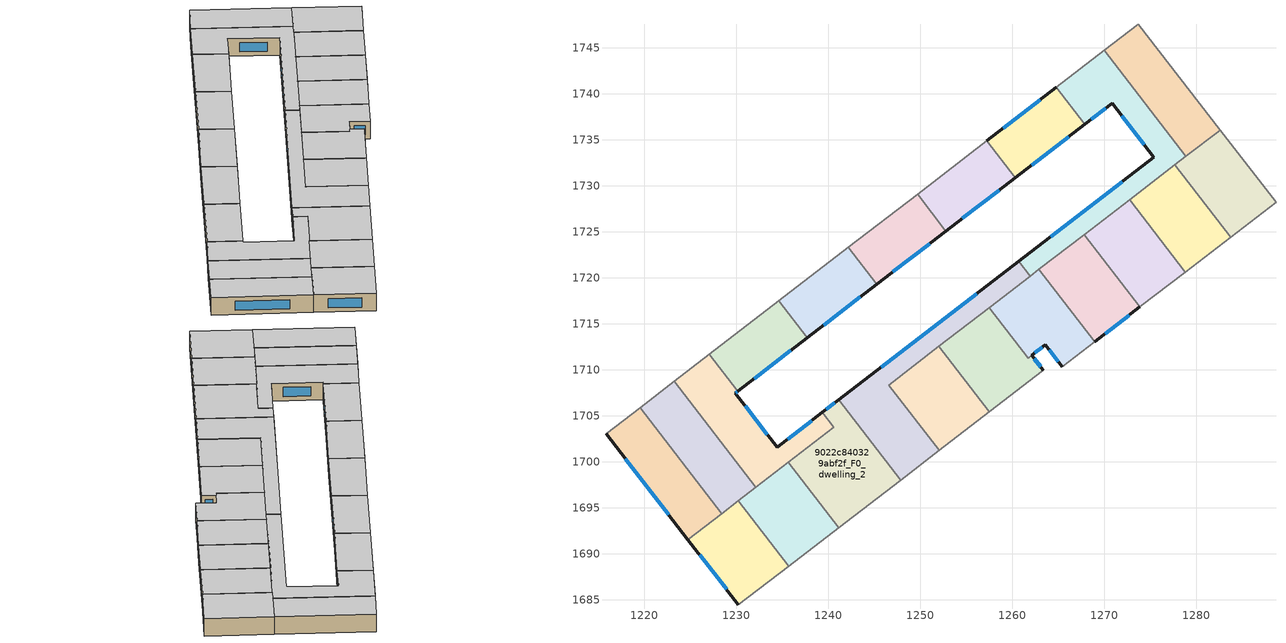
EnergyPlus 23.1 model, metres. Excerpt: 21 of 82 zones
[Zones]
9022c840329abf2f_F0_dwelling_0
 floor ground (EU_floor_Construction): 1230.2,1695.73 1235.66,1688.63 1230.22,1684.44 1224.73,1691.52 z0
 wall outside (EU_wall_Construction): 1224.73,1691.52 1230.22,1684.44 z0:3
 wall to 9022c840329abf2f_F0_dwelling_1 (EU_wall_Construction): 1235.66,1688.63 1230.2,1695.73 z0:3
 wall adiabatic (EU_wall_Construction): 1230.22,1684.44 1235.66,1688.63 z0:3
 wall to 9022c840329abf2f_F0_dwelling_11 (EU_wall_Construction): 1228.41,1694.35 1224.73,1691.52 z0:3
 wall to 9022c840329abf2f_F0_dwelling_12 (EU_wall_Construction): 1230.2,1695.73 1228.41,1694.35 z0:3
 window (EU_Window_Construction): 1226.02,1689.86 1228.93,1686.1 z0.7:2.3
 ceiling to 9022c840329abf2f_F1_dwelling_0 (EU_floor_Construction): 1235.66,1688.63 1230.2,1695.73 1224.73,1691.52 1230.22,1684.44 z3
9022c840329abf2f_F0_dwelling_1
 floor ground (EU_floor_Construction): 1235.66,1699.93 1241.12,1692.83 1235.66,1688.63 1230.2,1695.73 z0
 wall to 9022c840329abf2f_F0_dwelling_2 (EU_wall_Construction): 1241.12,1692.83 1235.66,1699.93 z0:3
 wall adiabatic (EU_wall_Construction): 1235.66,1688.63 1241.12,1692.83 z0:3
 wall to 9022c840329abf2f_F0_dwelling_13 (EU_wall_Construction): 1235.66,1699.93 1232.1,1697.19 z0:3
 wall to 9022c840329abf2f_F0_dwelling_12 (EU_wall_Construction): 1232.1,1697.2 1230.2,1695.73 z0:3
 ceiling to 9022c840329abf2f_F1_dwelling_1 (EU_floor_Construction): 1241.12,1692.83 1235.66,1699.93 1230.2,1695.73 1235.66,1688.63 z3
9022c840329abf2f_F0_dwelling_10
 floor ground (EU_floor_Construction): 1282.58,1736.05 1288.66,1728.2 1283.72,1724.4 1277.67,1732.27 z0
 wall adiabatic (EU_wall_Construction): 1283.72,1724.4 1288.66,1728.2 1282.58,1736.05 z0:3
 wall to 9022c840329abf2f_F0_dwelling_9 (EU_wall_Construction): 1277.67,1732.27 1283.72,1724.4 z0:3
 wall to 9022c840329abf2f_F0_dwelling_20 (EU_wall_Construction): 1282.58,1736.05 1278.87,1733.19 z0:3
 wall to 9022c840329abf2f_F0_dwelling_19 (EU_wall_Construction): 1278.87,1733.19 1277.67,1732.27 z0:3
 ceiling to 9022c840329abf2f_F1_dwelling_10 (EU_floor_Construction): 1288.66,1728.2 1282.58,1736.05 1277.67,1732.27 1283.72,1724.4 z3
9022c840329abf2f_F0_dwelling_11
 floor ground (EU_floor_Construction): 1219.53,1705.88 1228.41,1694.35 1224.73,1691.52 1215.82,1703.03 z0
 wall outside (EU_wall_Construction): 1215.82,1703.03 1224.73,1691.52 z0:3
 wall to 9022c840329abf2f_F0_dwelling_12 (EU_wall_Construction): 1228.41,1694.35 1219.53,1705.88 z0:3
 wall adiabatic (EU_wall_Construction): 1219.53,1705.88 1215.82,1703.03 z0:3
 window (EU_Window_Construction): 1217.91,1700.32 1222.64,1694.22 z0.7:2.3
 ceiling to 9022c840329abf2f_F1_dwelling_11 (EU_floor_Construction): 1228.41,1694.35 1219.53,1705.88 1215.82,1703.03 1224.73,1691.52 z3
9022c840329abf2f_F0_dwelling_12
 floor ground (EU_floor_Construction): 1223.23,1708.73 1232.1,1697.2 1228.41,1694.35 1219.53,1705.88 z0
 wall to 9022c840329abf2f_F0_dwelling_13 (EU_wall_Construction): 1232.1,1697.2 1223.23,1708.73 z0:3
 wall adiabatic (EU_wall_Construction): 1223.23,1708.73 1219.53,1705.88 z0:3
 ceiling to 9022c840329abf2f_F1_dwelling_12 (EU_floor_Construction): 1232.1,1697.2 1223.23,1708.73 1219.53,1705.88 1228.41,1694.35 z3
9022c840329abf2f_F0_dwelling_13
 floor ground (EU_floor_Construction): 1239.32,1705.34 1240.58,1703.72 1232.1,1697.2 1223.23,1708.73 1227.07,1711.68 1230.16,1707.66 1229.87,1707.43 1234.42,1701.57 z0
 wall outside (EU_wall_Construction): 1239.32,1705.34 1234.42,1701.57 1229.87,1707.43 1230.16,1707.66 z0:3
 wall to 9022c840329abf2f_F0_dwelling_2 (EU_wall_Construction): 1235.66,1699.93 1240.58,1703.72 1239.32,1705.34 z0:3
 wall adiabatic (EU_wall_Construction): 1227.07,1711.68 1223.23,1708.73 z0:3
 wall to 9022c840329abf2f_F0_dwelling_14 (EU_wall_Construction): 1230.16,1707.66 1227.07,1711.68 z0:3
 window (EU_Window_Construction): 1238.17,1704.46 1235.57,1702.46 / 1229.94,1707.49 1230.09,1707.6 / 1233.35,1702.95 1230.94,1706.06 z0.7:2.3
 ceiling to 9022c840329abf2f_F1_dwelling_13 (EU_floor_Construction): 1240.58,1703.72 1239.32,1705.34 1234.42,1701.57 1229.87,1707.43 1230.16,1707.66 1227.07,1711.68 1223.23,1708.73 1232.1,1697.2 z3
9022c840329abf2f_F0_dwelling_14
 floor ground (EU_floor_Construction): 1234.6,1717.48 1237.7,1713.46 1230.16,1707.66 1227.07,1711.68 z0
 wall outside (EU_wall_Construction): 1230.16,1707.66 1237.7,1713.46 z0:3
 wall adiabatic (EU_wall_Construction): 1234.6,1717.48 1227.07,1711.68 z0:3
 wall to 9022c840329abf2f_F0_dwelling_15 (EU_wall_Construction): 1237.7,1713.46 1234.6,1717.48 z0:3
 window (EU_Window_Construction): 1231.93,1709.02 1235.93,1712.1 z0.7:2.3
 ceiling to 9022c840329abf2f_F1_dwelling_14 (EU_floor_Construction): 1237.7,1713.46 1234.6,1717.48 1227.07,1711.68 1230.16,1707.66 z3
9022c840329abf2f_F0_dwelling_15
 floor ground (EU_floor_Construction): 1242.15,1723.29 1245.24,1719.26 1237.7,1713.46 1234.6,1717.48 z0
 wall outside (EU_wall_Construction): 1237.7,1713.46 1245.24,1719.26 z0:3
 wall adiabatic (EU_wall_Construction): 1242.15,1723.29 1234.6,1717.48 z0:3
 wall to 9022c840329abf2f_F0_dwelling_16 (EU_wall_Construction): 1245.24,1719.26 1242.15,1723.29 z0:3
 window (EU_Window_Construction): 1239.47,1714.82 1243.47,1717.9 z0.7:2.3
 ceiling to 9022c840329abf2f_F1_dwelling_15 (EU_floor_Construction): 1245.24,1719.26 1242.15,1723.29 1234.6,1717.48 1237.7,1713.46 z3
9022c840329abf2f_F0_dwelling_16
 floor ground (EU_floor_Construction): 1249.69,1729.09 1252.78,1725.07 1245.24,1719.26 1242.15,1723.29 z0
 wall outside (EU_wall_Construction): 1245.24,1719.26 1252.78,1725.07 z0:3
 wall adiabatic (EU_wall_Construction): 1249.69,1729.09 1242.15,1723.29 z0:3
 wall to 9022c840329abf2f_F0_dwelling_17 (EU_wall_Construction): 1252.78,1725.07 1249.69,1729.09 z0:3
 window (EU_Window_Construction): 1247.01,1720.63 1251.01,1723.71 z0.7:2.3
 ceiling to 9022c840329abf2f_F1_dwelling_16 (EU_floor_Construction): 1252.78,1725.07 1249.69,1729.09 1242.15,1723.29 1245.24,1719.26 z3
9022c840329abf2f_F0_dwelling_17
 floor ground (EU_floor_Construction): 1257.23,1734.9 1260.33,1730.88 1252.78,1725.07 1249.69,1729.09 z0
 wall outside (EU_wall_Construction): 1252.78,1725.07 1260.33,1730.88 z0:3
 wall adiabatic (EU_wall_Construction): 1257.23,1734.9 1249.69,1729.09 z0:3
 wall to 9022c840329abf2f_F0_dwelling_18 (EU_wall_Construction): 1260.33,1730.88 1257.23,1734.9 z0:3
 window (EU_Window_Construction): 1254.56,1726.44 1258.56,1729.52 z0.7:2.3
 ceiling to 9022c840329abf2f_F1_dwelling_17 (EU_floor_Construction): 1260.33,1730.88 1257.23,1734.9 1249.69,1729.09 1252.78,1725.07 z3
9022c840329abf2f_F0_dwelling_18
 floor ground (EU_floor_Construction): 1264.78,1740.71 1267.88,1736.69 1260.33,1730.88 1257.23,1734.9 z0
 wall outside (EU_wall_Construction): 1264.78,1740.71 1257.23,1734.9 / 1260.33,1730.88 1267.88,1736.69 z0:3
 wall to 9022c840329abf2f_F0_dwelling_19 (EU_wall_Construction): 1267.88,1736.69 1264.78,1740.71 z0:3
 window (EU_Window_Construction): 1263.01,1739.35 1259.01,1736.26 / 1262.1,1732.24 1266.1,1735.32 z0.7:2.3
 ceiling to 9022c840329abf2f_F1_dwelling_18 (EU_floor_Construction): 1267.88,1736.69 1264.78,1740.71 1257.23,1734.9 1260.33,1730.88 z3
9022c840329abf2f_F0_dwelling_19
 floor ground (EU_floor_Construction): 1269.99,1744.72 1278.87,1733.19 1261.97,1720.18 1260.72,1721.81 1275.39,1733.1 1270.84,1738.97 1267.88,1736.69 1264.78,1740.71 z0
 wall outside (EU_wall_Construction): 1267.88,1736.69 1270.84,1738.97 1275.39,1733.1 1260.72,1721.81 z0:3
 wall adiabatic (EU_wall_Construction): 1269.99,1744.72 1264.78,1740.71 z0:3
 wall to 9022c840329abf2f_F0_dwelling_20 (EU_wall_Construction): 1278.87,1733.19 1269.99,1744.72 z0:3
 wall to 9022c840329abf2f_F0_dwelling_3 (EU_wall_Construction): 1260.72,1721.81 1261.97,1720.18 z0:3
 wall to 9022c840329abf2f_F0_dwelling_8 (EU_wall_Construction): 1267.82,1724.68 1272.74,1728.48 z0:3
 wall to 9022c840329abf2f_F0_dwelling_6 (EU_wall_Construction): 1261.97,1720.18 1262.89,1720.89 z0:3
 wall to 9022c840329abf2f_F0_dwelling_9 (EU_wall_Construction): 1272.74,1728.48 1277.67,1732.27 z0:3
 wall to 9022c840329abf2f_F0_dwelling_7 (EU_wall_Construction): 1262.89,1720.89 1267.82,1724.68 z0:3
 window (EU_Window_Construction): 1271.91,1737.59 1274.32,1734.48 / 1268.57,1737.22 1270.15,1738.44 / 1271.95,1730.45 1264.16,1724.46 z0.7:2.3
 ceiling to 9022c840329abf2f_F1_dwelling_19 (EU_floor_Construction): 1278.87,1733.19 1269.99,1744.72 1264.78,1740.71 1267.88,1736.69 1270.84,1738.97 1275.39,1733.1 1260.72,1721.81 1261.97,1720.18 z3
9022c840329abf2f_F0_dwelling_2
 floor ground (EU_floor_Construction): 1241.13,1706.73 1247.85,1698 1241.12,1692.83 1235.66,1699.93 1240.58,1703.72 1239.32,1705.34 z0
 wall outside (EU_wall_Construction): 1241.13,1706.73 1239.32,1705.34 z0:3
 wall to 9022c840329abf2f_F0_dwelling_3 (EU_wall_Construction): 1247.85,1698 1241.13,1706.73 z0:3
 wall adiabatic (EU_wall_Construction): 1241.12,1692.83 1247.85,1698 z0:3
 window (EU_Window_Construction): 1240.7,1706.41 1239.75,1705.67 z0.7:2.3
 ceiling to 9022c840329abf2f_F1_dwelling_2 (EU_floor_Construction): 1247.85,1698 1241.13,1706.73 1239.32,1705.34 1240.58,1703.72 1235.66,1699.93 1241.12,1692.83 z3
9022c840329abf2f_F0_dwelling_20
 floor ground (EU_floor_Construction): 1273.67,1747.55 1282.58,1736.05 1278.87,1733.19 1269.99,1744.72 z0
 wall adiabatic (EU_wall_Construction): 1282.58,1736.05 1273.67,1747.55 1269.99,1744.72 z0:3
 ceiling to 9022c840329abf2f_F1_dwelling_20 (EU_floor_Construction): 1282.58,1736.05 1273.67,1747.55 1269.99,1744.72 1278.87,1733.19 z3
9022c840329abf2f_F0_dwelling_3
 floor ground (EU_floor_Construction): 1260.72,1721.81 1261.97,1720.18 1246.57,1708.33 1252.03,1701.23 1247.85,1698 1241.13,1706.73 z0
 wall outside (EU_wall_Construction): 1260.72,1721.81 1241.13,1706.73 z0:3
 wall adiabatic (EU_wall_Construction): 1247.85,1698 1252.03,1701.23 z0:3
 wall to 9022c840329abf2f_F0_dwelling_4 (EU_wall_Construction): 1252.03,1701.23 1246.57,1708.33 1252.02,1712.53 z0:3
 wall to 9022c840329abf2f_F0_dwelling_5 (EU_wall_Construction): 1252.02,1712.53 1257.47,1716.72 z0:3
 wall to 9022c840329abf2f_F0_dwelling_6 (EU_wall_Construction): 1257.47,1716.72 1261.97,1720.18 z0:3
 window (EU_Window_Construction): 1256.12,1718.27 1245.73,1710.27 z0.7:2.3
 ceiling to 9022c840329abf2f_F1_dwelling_3 (EU_floor_Construction): 1252.03,1701.23 1246.57,1708.33 1261.97,1720.18 1260.72,1721.81 1241.13,1706.73 1247.85,1698 z3
9022c840329abf2f_F0_dwelling_4
 floor ground (EU_floor_Construction): 1252.02,1712.53 1257.49,1705.42 1252.03,1701.23 1246.57,1708.33 z0
 wall to 9022c840329abf2f_F0_dwelling_5 (EU_wall_Construction): 1257.49,1705.42 1252.02,1712.53 z0:3
 wall adiabatic (EU_wall_Construction): 1252.03,1701.23 1257.49,1705.42 z0:3
 ceiling to 9022c840329abf2f_F1_dwelling_4 (EU_floor_Construction): 1257.49,1705.42 1252.02,1712.53 1246.57,1708.33 1252.03,1701.23 z3
9022c840329abf2f_F0_dwelling_5
 floor ground (EU_floor_Construction): 1262.1,1711.55 1263.35,1709.94 1257.49,1705.42 1252.02,1712.53 1257.47,1716.72 1261.7,1711.23 z0
 wall outside (EU_wall_Construction): 1263.35,1709.94 1262.1,1711.55 z0:3
 wall to 9022c840329abf2f_F0_dwelling_6 (EU_wall_Construction): 1262.1,1711.55 1261.7,1711.23 1257.47,1716.72 z0:3
 wall adiabatic (EU_wall_Construction): 1257.49,1705.42 1263.35,1709.94 z0:3
 window (EU_Window_Construction): 1263.06,1710.31 1262.4,1711.17 z0.7:2.3
 ceiling to 9022c840329abf2f_F1_dwelling_5 (EU_floor_Construction): 1263.35,1709.94 1262.1,1711.55 1261.7,1711.23 1257.47,1716.72 1252.02,1712.53 1257.49,1705.42 z3
9022c840329abf2f_F0_dwelling_6
 floor ground (EU_floor_Construction): 1262.89,1720.89 1268.94,1713.03 1265.43,1710.33 1263.6,1712.7 1261.7,1711.23 1257.47,1716.72 z0
 wall outside (EU_wall_Construction): 1262.1,1711.55 1263.6,1712.7 1265.43,1710.33 z0:3
 wall to 9022c840329abf2f_F0_dwelling_7 (EU_wall_Construction): 1268.94,1713.03 1262.89,1720.89 z0:3
 wall adiabatic (EU_wall_Construction): 1265.43,1710.33 1268.94,1713.03 z0:3
 window (EU_Window_Construction): 1264.03,1712.14 1265,1710.89 / 1262.45,1711.82 1263.25,1712.43 z0.7:2.3
 ceiling to 9022c840329abf2f_F1_dwelling_6 (EU_floor_Construction): 1268.94,1713.03 1262.89,1720.89 1257.47,1716.72 1261.7,1711.23 1263.6,1712.7 1265.43,1710.33 z3
9022c840329abf2f_F0_dwelling_7
 floor ground (EU_floor_Construction): 1267.82,1724.68 1273.87,1716.82 1268.94,1713.03 1262.89,1720.89 z0
 wall outside (EU_wall_Construction): 1268.94,1713.03 1273.87,1716.82 z0:3
 wall to 9022c840329abf2f_F0_dwelling_8 (EU_wall_Construction): 1273.87,1716.82 1267.82,1724.68 z0:3
 window (EU_Window_Construction): 1270.1,1713.92 1272.71,1715.93 z0.7:2.3
 ceiling to 9022c840329abf2f_F1_dwelling_7 (EU_floor_Construction): 1273.87,1716.82 1267.82,1724.68 1262.89,1720.89 1268.94,1713.03 z3
9022c840329abf2f_F0_dwelling_8
 floor ground (EU_floor_Construction): 1272.74,1728.48 1278.8,1720.61 1273.87,1716.82 1267.82,1724.68 z0
 wall to 9022c840329abf2f_F0_dwelling_9 (EU_wall_Construction): 1278.8,1720.61 1272.74,1728.48 z0:3
 wall adiabatic (EU_wall_Construction): 1273.87,1716.82 1278.8,1720.61 z0:3
 ceiling to 9022c840329abf2f_F1_dwelling_8 (EU_floor_Construction): 1278.8,1720.61 1272.74,1728.48 1267.82,1724.68 1273.87,1716.82 z3
9022c840329abf2f_F0_dwelling_9
 floor ground (EU_floor_Construction): 1277.67,1732.27 1283.72,1724.4 1278.8,1720.61 1272.74,1728.48 z0
 wall adiabatic (EU_wall_Construction): 1278.8,1720.61 1283.72,1724.4 z0:3
 ceiling to 9022c840329abf2f_F1_dwelling_9 (EU_floor_Construction): 1283.72,1724.4 1277.67,1732.27 1272.74,1728.48 1278.8,1720.61 z3
[Building]
EU S2 Campaign: North Axis=0; Terrain=City; Solar Distribution=FullExterior
[Site:Location]
Budapest.Ferenc.Liszt.Intl.AP: Latitude=47.437; Longitude=19.256; Time Zone=1; Elevation=185
[SizingPeriod:WeatherFileDays]
AnnualSizingPeriod: Begin Month=1; Begin Day of Month=1; End Month=12; End Day of Month=31; Day of Week for Start Day=Monday; Use Weather File Daylight Saving Period=No; Use Weather File Rain and Snow Indicators=No
[MATERIAL]
EU_InternalMass_Material: Roughness=MediumRough; Thickness=0.1; Conductivity=1; Density=1800; Specific Heat=900; Thermal Absorptance=0.9; Solar Absorptance=0.7; Visible Absorptance=0.7
[MATERIAL:NOMASS] Roughness=MediumRough; Thermal Absorptance=0.9; Solar Absorptance=0.7; Visible Absorptance=0.7
Name | Thermal Resistance
EU_wall_NoMass | 0.832559
EU_floor_NoMass | 0.872794
[WINDOWMATERIAL:SIMPLEGLAZINGSYSTEM]
EU_Window_SimpleGlazing: UFactor=2.79869; Solar Heat Gain Coefficient=0.75; Visible Transmittance=0.75
[CONSTRUCTION]
EU_wall_Construction: EU_wall_NoMass
EU_floor_Construction: EU_floor_NoMass
EU_Window_Construction: EU_Window_SimpleGlazing
EU_InternalMass_Construction: EU_InternalMass_Material
[ZONE] Type=1; Multiplier=1; Ceiling Height=autocalculate; Floor Area=autocalculate; Part of Total Floor Area=Yes
Name | Volume
9022c840329abf2f_F0_dwelling_0 | 185.043
9022c840329abf2f_F0_dwelling_1; 9022c840329abf2f_F0_dwelling_7 | 185.027
9022c840329abf2f_F0_dwelling_10 | 185.041
9022c840329abf2f_F0_dwelling_11 | 203.539
9022c840329abf2f_F0_dwelling_12 | 203.522
9022c840329abf2f_F0_dwelling_13 | 239.607
9022c840329abf2f_F0_dwelling_14 | 144.873
9022c840329abf2f_F0_dwelling_15 | 144.911
9022c840329abf2f_F0_dwelling_16 | 144.922
9022c840329abf2f_F0_dwelling_17 | 144.952
9022c840329abf2f_F0_dwelling_18 | 144.985
9022c840329abf2f_F0_dwelling_19 | 294.221
9022c840329abf2f_F0_dwelling_2 | 242.084
9022c840329abf2f_F0_dwelling_20 | 203.531
9022c840329abf2f_F0_dwelling_3 | 294.215
9022c840329abf2f_F0_dwelling_4 | 185.025
9022c840329abf2f_F0_dwelling_5 | 188.192
9022c840329abf2f_F0_dwelling_6 | 181.888
9022c840329abf2f_F0_dwelling_8 | 185.064
9022c840329abf2f_F0_dwelling_9 | 185.057
[INTERNALMASS] Construction=EU_InternalMass_Construction
Name | Zone or ZoneList | Surface Area
9022c840329abf2f_F0_dwelling_0_EU_InternalMass | 9022c840329abf2f_F0_dwelling_0 | 61.6811
9022c840329abf2f_F0_dwelling_1_EU_InternalMass | 9022c840329abf2f_F0_dwelling_1 | 61.6755
9022c840329abf2f_F0_dwelling_2_EU_InternalMass | 9022c840329abf2f_F0_dwelling_2 | 80.6976
9022c840329abf2f_F0_dwelling_3_EU_InternalMass | 9022c840329abf2f_F0_dwelling_3 | 98.0729
9022c840329abf2f_F0_dwelling_4_EU_InternalMass | 9022c840329abf2f_F0_dwelling_4 | 61.6751
9022c840329abf2f_F0_dwelling_5_EU_InternalMass | 9022c840329abf2f_F0_dwelling_5 | 62.7338
9022c840329abf2f_F0_dwelling_6_EU_InternalMass | 9022c840329abf2f_F0_dwelling_6 | 60.63
9022c840329abf2f_F0_dwelling_7_EU_InternalMass | 9022c840329abf2f_F0_dwelling_7 | 61.676
9022c840329abf2f_F0_dwelling_8_EU_InternalMass | 9022c840329abf2f_F0_dwelling_8 | 61.6879
9022c840329abf2f_F0_dwelling_9_EU_InternalMass | 9022c840329abf2f_F0_dwelling_9 | 61.6856
9022c840329abf2f_F0_dwelling_10_EU_InternalMass | 9022c840329abf2f_F0_dwelling_10 | 61.6807
9022c840329abf2f_F0_dwelling_11_EU_InternalMass | 9022c840329abf2f_F0_dwelling_11 | 67.8464
9022c840329abf2f_F0_dwelling_12_EU_InternalMass | 9022c840329abf2f_F0_dwelling_12 | 67.8406
9022c840329abf2f_F0_dwelling_13_EU_InternalMass | 9022c840329abf2f_F0_dwelling_13 | 79.8669
9022c840329abf2f_F0_dwelling_14_EU_InternalMass | 9022c840329abf2f_F0_dwelling_14 | 48.291
9022c840329abf2f_F0_dwelling_15_EU_InternalMass | 9022c840329abf2f_F0_dwelling_15 | 48.3035
9022c840329abf2f_F0_dwelling_16_EU_InternalMass | 9022c840329abf2f_F0_dwelling_16 | 48.3075
9022c840329abf2f_F0_dwelling_17_EU_InternalMass | 9022c840329abf2f_F0_dwelling_17 | 48.3173
9022c840329abf2f_F0_dwelling_18_EU_InternalMass | 9022c840329abf2f_F0_dwelling_18 | 48.3285
9022c840329abf2f_F0_dwelling_19_EU_InternalMass | 9022c840329abf2f_F0_dwelling_19 | 98.0688
9022c840329abf2f_F0_dwelling_20_EU_InternalMass | 9022c840329abf2f_F0_dwelling_20 | 67.8435
[OTHEREQUIPMENT] Fuel Type=Electricity; Design Level Calculation Method=Watts/Area; Power per Zone Floor Area=1; Fraction Latent=0; Fraction Radiant=0; Fraction Lost=0; Carbon Dioxide Generation Rate=0; EndUse Subcategory=EU_Step8_InternalGains
Name | Zone or ZoneList or Space or SpaceList | Schedule
EU_Step8_InternalGain_9022c840329abf2f_F0_dwelling_0_f000 | 9022c840329abf2f_F0_dwelling_0 | EU_Step8_GainSchedule_9022c840329abf2f_F0_dwelling_0_f000
EU_Step8_InternalGain_9022c840329abf2f_F0_dwelling_1_f000 | 9022c840329abf2f_F0_dwelling_1 | EU_Step8_GainSchedule_9022c840329abf2f_F0_dwelling_1_f000
EU_Step8_InternalGain_9022c840329abf2f_F0_dwelling_2_f000 | 9022c840329abf2f_F0_dwelling_2 | EU_Step8_GainSchedule_9022c840329abf2f_F0_dwelling_2_f000
EU_Step8_InternalGain_9022c840329abf2f_F0_dwelling_3_f000 | 9022c840329abf2f_F0_dwelling_3 | EU_Step8_GainSchedule_9022c840329abf2f_F0_dwelling_3_f000
EU_Step8_InternalGain_9022c840329abf2f_F0_dwelling_4_f000 | 9022c840329abf2f_F0_dwelling_4 | EU_Step8_GainSchedule_9022c840329abf2f_F0_dwelling_4_f000
EU_Step8_InternalGain_9022c840329abf2f_F0_dwelling_5_f000 | 9022c840329abf2f_F0_dwelling_5 | EU_Step8_GainSchedule_9022c840329abf2f_F0_dwelling_5_f000
EU_Step8_InternalGain_9022c840329abf2f_F0_dwelling_6_f000 | 9022c840329abf2f_F0_dwelling_6 | EU_Step8_GainSchedule_9022c840329abf2f_F0_dwelling_6_f000
EU_Step8_InternalGain_9022c840329abf2f_F0_dwelling_7_f000 | 9022c840329abf2f_F0_dwelling_7 | EU_Step8_GainSchedule_9022c840329abf2f_F0_dwelling_7_f000
EU_Step8_InternalGain_9022c840329abf2f_F0_dwelling_8_f000 | 9022c840329abf2f_F0_dwelling_8 | EU_Step8_GainSchedule_9022c840329abf2f_F0_dwelling_8_f000
EU_Step8_InternalGain_9022c840329abf2f_F0_dwelling_9_f000 | 9022c840329abf2f_F0_dwelling_9 | EU_Step8_GainSchedule_9022c840329abf2f_F0_dwelling_9_f000
EU_Step8_InternalGain_9022c840329abf2f_F0_dwelling_10_f000 | 9022c840329abf2f_F0_dwelling_10 | EU_Step8_GainSchedule_9022c840329abf2f_F0_dwelling_10_f000
EU_Step8_InternalGain_9022c840329abf2f_F0_dwelling_11_f000 | 9022c840329abf2f_F0_dwelling_11 | EU_Step8_GainSchedule_9022c840329abf2f_F0_dwelling_11_f000
EU_Step8_InternalGain_9022c840329abf2f_F0_dwelling_12_f000 | 9022c840329abf2f_F0_dwelling_12 | EU_Step8_GainSchedule_9022c840329abf2f_F0_dwelling_12_f000
EU_Step8_InternalGain_9022c840329abf2f_F0_dwelling_13_f000 | 9022c840329abf2f_F0_dwelling_13 | EU_Step8_GainSchedule_9022c840329abf2f_F0_dwelling_13_f000
EU_Step8_InternalGain_9022c840329abf2f_F0_dwelling_14_f000 | 9022c840329abf2f_F0_dwelling_14 | EU_Step8_GainSchedule_9022c840329abf2f_F0_dwelling_14_f000
EU_Step8_InternalGain_9022c840329abf2f_F0_dwelling_15_f000 | 9022c840329abf2f_F0_dwelling_15 | EU_Step8_GainSchedule_9022c840329abf2f_F0_dwelling_15_f000
EU_Step8_InternalGain_9022c840329abf2f_F0_dwelling_16_f000 | 9022c840329abf2f_F0_dwelling_16 | EU_Step8_GainSchedule_9022c840329abf2f_F0_dwelling_16_f000
EU_Step8_InternalGain_9022c840329abf2f_F0_dwelling_17_f000 | 9022c840329abf2f_F0_dwelling_17 | EU_Step8_GainSchedule_9022c840329abf2f_F0_dwelling_17_f000
EU_Step8_InternalGain_9022c840329abf2f_F0_dwelling_18_f000 | 9022c840329abf2f_F0_dwelling_18 | EU_Step8_GainSchedule_9022c840329abf2f_F0_dwelling_18_f000
EU_Step8_InternalGain_9022c840329abf2f_F0_dwelling_19_f000 | 9022c840329abf2f_F0_dwelling_19 | EU_Step8_GainSchedule_9022c840329abf2f_F0_dwelling_19_f000
EU_Step8_InternalGain_9022c840329abf2f_F0_dwelling_20_f000 | 9022c840329abf2f_F0_dwelling_20 | EU_Step8_GainSchedule_9022c840329abf2f_F0_dwelling_20_f000
[ZONEVENTILATION:DESIGNFLOWRATE] Schedule=EU_AlwaysOn; Design Flow Rate Calculation Method=AirChanges/Hour; Air Changes per Hour=0.475469; Ventilation Type=Natural; Fan Pressure Rise=0; Fan Total Efficiency=1; Constant Term Coefficient=1; Temperature Term Coefficient=0; Velocity Term Coefficient=0; Velocity Squared Term Coefficient=0; Minimum Indoor Temperature=-100; Maximum Indoor Temperature=100; Delta Temperature=-100; Minimum Outdoor Temperature=-100; Maximum Outdoor Temperature=100; Maximum Wind Speed=40
Name | Zone or ZoneList or Space or SpaceList
EU_ConstantAir_9022c840329abf2f_F0_dwelling_0 | 9022c840329abf2f_F0_dwelling_0
EU_ConstantAir_9022c840329abf2f_F0_dwelling_1 | 9022c840329abf2f_F0_dwelling_1
EU_ConstantAir_9022c840329abf2f_F0_dwelling_2 | 9022c840329abf2f_F0_dwelling_2
EU_ConstantAir_9022c840329abf2f_F0_dwelling_3 | 9022c840329abf2f_F0_dwelling_3
EU_ConstantAir_9022c840329abf2f_F0_dwelling_4 | 9022c840329abf2f_F0_dwelling_4
EU_ConstantAir_9022c840329abf2f_F0_dwelling_5 | 9022c840329abf2f_F0_dwelling_5
EU_ConstantAir_9022c840329abf2f_F0_dwelling_6 | 9022c840329abf2f_F0_dwelling_6
EU_ConstantAir_9022c840329abf2f_F0_dwelling_7 | 9022c840329abf2f_F0_dwelling_7
EU_ConstantAir_9022c840329abf2f_F0_dwelling_8 | 9022c840329abf2f_F0_dwelling_8
EU_ConstantAir_9022c840329abf2f_F0_dwelling_9 | 9022c840329abf2f_F0_dwelling_9
EU_ConstantAir_9022c840329abf2f_F0_dwelling_10 | 9022c840329abf2f_F0_dwelling_10
EU_ConstantAir_9022c840329abf2f_F0_dwelling_11 | 9022c840329abf2f_F0_dwelling_11
EU_ConstantAir_9022c840329abf2f_F0_dwelling_12 | 9022c840329abf2f_F0_dwelling_12
EU_ConstantAir_9022c840329abf2f_F0_dwelling_13 | 9022c840329abf2f_F0_dwelling_13
EU_ConstantAir_9022c840329abf2f_F0_dwelling_14 | 9022c840329abf2f_F0_dwelling_14
EU_ConstantAir_9022c840329abf2f_F0_dwelling_15 | 9022c840329abf2f_F0_dwelling_15
EU_ConstantAir_9022c840329abf2f_F0_dwelling_16 | 9022c840329abf2f_F0_dwelling_16
EU_ConstantAir_9022c840329abf2f_F0_dwelling_17 | 9022c840329abf2f_F0_dwelling_17
EU_ConstantAir_9022c840329abf2f_F0_dwelling_18 | 9022c840329abf2f_F0_dwelling_18
EU_ConstantAir_9022c840329abf2f_F0_dwelling_19 | 9022c840329abf2f_F0_dwelling_19
EU_ConstantAir_9022c840329abf2f_F0_dwelling_20 | 9022c840329abf2f_F0_dwelling_20
[HVACTEMPLATE:THERMOSTAT] Constant Heating Setpoint=20; Constant Cooling Setpoint=50
EU_HeatOnly_9022c840329abf2f_F0_dwelling_0; EU_HeatOnly_9022c840329abf2f_F0_dwelling_1; EU_HeatOnly_9022c840329abf2f_F0_dwelling_2; EU_HeatOnly_9022c840329abf2f_F0_dwelling_3; EU_HeatOnly_9022c840329abf2f_F0_dwelling_4; EU_HeatOnly_9022c840329abf2f_F0_dwelling_5; EU_HeatOnly_9022c840329abf2f_F0_dwelling_6; EU_HeatOnly_9022c840329abf2f_F0_dwelling_7; EU_HeatOnly_9022c840329abf2f_F0_dwelling_8; EU_HeatOnly_9022c840329abf2f_F0_dwelling_9; EU_HeatOnly_9022c840329abf2f_F0_dwelling_10; EU_HeatOnly_9022c840329abf2f_F0_dwelling_11; EU_HeatOnly_9022c840329abf2f_F0_dwelling_12; EU_HeatOnly_9022c840329abf2f_F0_dwelling_13; EU_HeatOnly_9022c840329abf2f_F0_dwelling_14; EU_HeatOnly_9022c840329abf2f_F0_dwelling_15; EU_HeatOnly_9022c840329abf2f_F0_dwelling_16; EU_HeatOnly_9022c840329abf2f_F0_dwelling_17; EU_HeatOnly_9022c840329abf2f_F0_dwelling_18; EU_HeatOnly_9022c840329abf2f_F0_dwelling_19; EU_HeatOnly_9022c840329abf2f_F0_dwelling_20; EU_HeatOnly_9022c840329abf2f_F1_dwelling_0; EU_HeatOnly_9022c840329abf2f_F1_dwelling_1; EU_HeatOnly_9022c840329abf2f_F1_dwelling_2; EU_HeatOnly_9022c840329abf2f_F1_dwelling_3; EU_HeatOnly_9022c840329abf2f_F1_dwelling_4; EU_HeatOnly_9022c840329abf2f_F1_dwelling_5; EU_HeatOnly_9022c840329abf2f_F1_dwelling_6; EU_HeatOnly_9022c840329abf2f_F1_dwelling_7; EU_HeatOnly_9022c840329abf2f_F1_dwelling_8; EU_HeatOnly_9022c840329abf2f_F1_dwelling_9; EU_HeatOnly_9022c840329abf2f_F1_dwelling_10; EU_HeatOnly_9022c840329abf2f_F1_dwelling_11; EU_HeatOnly_9022c840329abf2f_F1_dwelling_12; EU_HeatOnly_9022c840329abf2f_F1_dwelling_13; EU_HeatOnly_9022c840329abf2f_F1_dwelling_14; EU_HeatOnly_9022c840329abf2f_F1_dwelling_15; EU_HeatOnly_9022c840329abf2f_F1_dwelling_16; EU_HeatOnly_9022c840329abf2f_F1_dwelling_17; EU_HeatOnly_9022c840329abf2f_F1_dwelling_18; EU_HeatOnly_9022c840329abf2f_F1_dwelling_19; EU_HeatOnly_9022c840329abf2f_F1_dwelling_20; EU_HeatOnly_9022c840329abf2f_F2_dwelling_0; EU_HeatOnly_9022c840329abf2f_F2_dwelling_1; EU_HeatOnly_9022c840329abf2f_F2_dwelling_2; EU_HeatOnly_9022c840329abf2f_F2_dwelling_3; EU_HeatOnly_9022c840329abf2f_F2_dwelling_4; EU_HeatOnly_9022c840329abf2f_F2_dwelling_5; EU_HeatOnly_9022c840329abf2f_F2_dwelling_6; EU_HeatOnly_9022c840329abf2f_F2_dwelling_7; EU_HeatOnly_9022c840329abf2f_F2_dwelling_8; EU_HeatOnly_9022c840329abf2f_F2_dwelling_9; EU_HeatOnly_9022c840329abf2f_F2_dwelling_10; EU_HeatOnly_9022c840329abf2f_F2_dwelling_11; EU_HeatOnly_9022c840329abf2f_F2_dwelling_12; EU_HeatOnly_9022c840329abf2f_F2_dwelling_13; EU_HeatOnly_9022c840329abf2f_F2_dwelling_14; EU_HeatOnly_9022c840329abf2f_F2_dwelling_15; EU_HeatOnly_9022c840329abf2f_F2_dwelling_16; EU_HeatOnly_9022c840329abf2f_F2_dwelling_17; EU_HeatOnly_9022c840329abf2f_F2_dwelling_18; EU_HeatOnly_9022c840329abf2f_F2_dwelling_19; EU_HeatOnly_9022c840329abf2f_F3_dwelling_0; EU_HeatOnly_9022c840329abf2f_F3_dwelling_1; EU_HeatOnly_9022c840329abf2f_F3_dwelling_2; EU_HeatOnly_9022c840329abf2f_F3_dwelling_3; EU_HeatOnly_9022c840329abf2f_F3_dwelling_4; EU_HeatOnly_9022c840329abf2f_F3_dwelling_5; EU_HeatOnly_9022c840329abf2f_F3_dwelling_6; EU_HeatOnly_9022c840329abf2f_F3_dwelling_7; EU_HeatOnly_9022c840329abf2f_F3_dwelling_8; EU_HeatOnly_9022c840329abf2f_F3_dwelling_9; EU_HeatOnly_9022c840329abf2f_F3_dwelling_10; EU_HeatOnly_9022c840329abf2f_F3_dwelling_11; EU_HeatOnly_9022c840329abf2f_F3_dwelling_12; EU_HeatOnly_9022c840329abf2f_F3_dwelling_13; EU_HeatOnly_9022c840329abf2f_F3_dwelling_14; EU_HeatOnly_9022c840329abf2f_F3_dwelling_15; EU_HeatOnly_9022c840329abf2f_F3_dwelling_16; EU_HeatOnly_9022c840329abf2f_F3_dwelling_17; EU_HeatOnly_9022c840329abf2f_F3_dwelling_18; EU_HeatOnly_9022c840329abf2f_F3_dwelling_19
[HVACTEMPLATE:ZONE:IDEALLOADSAIRSYSTEM] System Availability Schedule=EU_AlwaysOn; Maximum Heating Supply Air Temperature=50; Minimum Cooling Supply Air Temperature=13; Maximum Heating Supply Air Humidity Ratio=0.0156; Minimum Cooling Supply Air Humidity Ratio=0.0077; Heating Limit=NoLimit; Cooling Limit=NoLimit; Heating Availability Schedule=EU_AlwaysOn; Cooling Availability Schedule=EU_CoolingOff; Dehumidification Control Type=ConstantSensibleHeatRatio; Cooling Sensible Heat Ratio=0.7; Dehumidification Setpoint=60; Humidification Control Type=None; Humidification Setpoint=30; Outdoor Air Method=None; Outdoor Air Flow Rate per Person=0.00944; Outdoor Air Flow Rate per Zone Floor Area=0; Outdoor Air Flow Rate per Zone=0; Demand Controlled Ventilation Type=None; Outdoor Air Economizer Type=NoEconomizer; Heat Recovery Type=None; Sensible Heat Recovery Effectiveness=0.7; Latent Heat Recovery Effectiveness=0.65
Name | Template Thermostat
9022c840329abf2f_F0_dwelling_0 | EU_HeatOnly_9022c840329abf2f_F0_dwelling_0
9022c840329abf2f_F0_dwelling_1 | EU_HeatOnly_9022c840329abf2f_F0_dwelling_1
9022c840329abf2f_F0_dwelling_2 | EU_HeatOnly_9022c840329abf2f_F0_dwelling_2
9022c840329abf2f_F0_dwelling_3 | EU_HeatOnly_9022c840329abf2f_F0_dwelling_3
9022c840329abf2f_F0_dwelling_4 | EU_HeatOnly_9022c840329abf2f_F0_dwelling_4
9022c840329abf2f_F0_dwelling_5 | EU_HeatOnly_9022c840329abf2f_F0_dwelling_5
9022c840329abf2f_F0_dwelling_6 | EU_HeatOnly_9022c840329abf2f_F0_dwelling_6
9022c840329abf2f_F0_dwelling_7 | EU_HeatOnly_9022c840329abf2f_F0_dwelling_7
9022c840329abf2f_F0_dwelling_8 | EU_HeatOnly_9022c840329abf2f_F0_dwelling_8
9022c840329abf2f_F0_dwelling_9 | EU_HeatOnly_9022c840329abf2f_F0_dwelling_9
9022c840329abf2f_F0_dwelling_10 | EU_HeatOnly_9022c840329abf2f_F0_dwelling_10
9022c840329abf2f_F0_dwelling_11 | EU_HeatOnly_9022c840329abf2f_F0_dwelling_11
9022c840329abf2f_F0_dwelling_12 | EU_HeatOnly_9022c840329abf2f_F0_dwelling_12
9022c840329abf2f_F0_dwelling_13 | EU_HeatOnly_9022c840329abf2f_F0_dwelling_13
9022c840329abf2f_F0_dwelling_14 | EU_HeatOnly_9022c840329abf2f_F0_dwelling_14
9022c840329abf2f_F0_dwelling_15 | EU_HeatOnly_9022c840329abf2f_F0_dwelling_15
9022c840329abf2f_F0_dwelling_16 | EU_HeatOnly_9022c840329abf2f_F0_dwelling_16
9022c840329abf2f_F0_dwelling_17 | EU_HeatOnly_9022c840329abf2f_F0_dwelling_17
9022c840329abf2f_F0_dwelling_18 | EU_HeatOnly_9022c840329abf2f_F0_dwelling_18
9022c840329abf2f_F0_dwelling_19 | EU_HeatOnly_9022c840329abf2f_F0_dwelling_19
9022c840329abf2f_F0_dwelling_20 | EU_HeatOnly_9022c840329abf2f_F0_dwelling_20
[SIZING:ZONE] Zone Cooling Design Supply Air Temperature Input Method=SupplyAirTemperature; Zone Cooling Design Supply Air Temperature=13; Zone Heating Design Supply Air Temperature Input Method=SupplyAirTemperature; Zone Heating Design Supply Air Temperature=50; Zone Cooling Design Supply Air Humidity Ratio=0.008; Zone Heating Design Supply Air Humidity Ratio=0.008; Cooling Design Air Flow Method=DesignDay; Cooling Design Air Flow Rate=0; Cooling Minimum Air Flow per Zone Floor Area=0.000762; Cooling Minimum Air Flow=0; Cooling Minimum Air Flow Fraction=0.2; Heating Design Air Flow Method=DesignDay; Heating Design Air Flow Rate=0; Heating Maximum Air Flow per Zone Floor Area=0.002032; Heating Maximum Air Flow=0.141576; Heating Maximum Air Flow Fraction=0.3; Account for Dedicated Outdoor Air System=No; Dedicated Outdoor Air System Control Strategy=NeutralSupplyAir; Dedicated Outdoor Air Low Setpoint Temperature for Design=autosize; Dedicated Outdoor Air High Setpoint Temperature for Design=autosize; Zone Load Sizing Method=Sensible Load Only No Latent Load; Zone Latent Cooling Design Supply Air Humidity Ratio Input Method=HumidityRatioDifference; Zone Cooling Design Supply Air Humidity Ratio Difference=0.005; Zone Latent Heating Design Supply Air Humidity Ratio Input Method=HumidityRatioDifference; Zone Humidification Design Supply Air Humidity Ratio Difference=0.005
9022c840329abf2f_F0_dwelling_0; 9022c840329abf2f_F0_dwelling_1; 9022c840329abf2f_F0_dwelling_2; 9022c840329abf2f_F0_dwelling_3; 9022c840329abf2f_F0_dwelling_4; 9022c840329abf2f_F0_dwelling_5; 9022c840329abf2f_F0_dwelling_6; 9022c840329abf2f_F0_dwelling_7; 9022c840329abf2f_F0_dwelling_8; 9022c840329abf2f_F0_dwelling_9; 9022c840329abf2f_F0_dwelling_10; 9022c840329abf2f_F0_dwelling_11; 9022c840329abf2f_F0_dwelling_12; 9022c840329abf2f_F0_dwelling_13; 9022c840329abf2f_F0_dwelling_14; 9022c840329abf2f_F0_dwelling_15; 9022c840329abf2f_F0_dwelling_16; 9022c840329abf2f_F0_dwelling_17; 9022c840329abf2f_F0_dwelling_18; 9022c840329abf2f_F0_dwelling_19; 9022c840329abf2f_F0_dwelling_20
[SCHEDULE:CONSTANT]
Name | Hourly Value
EU_AlwaysOn | 1
EU_CoolingOff | 0
[SCHEDULE:FILE] Column Number=1; Rows to Skip at Top=0; Number of Hours of Data=8760; Column Separator=Comma; Interpolate to Timestep=No; Minutes per Item=60; Adjust Schedule for Daylight Savings=Yes
Name | File
EU_Step8_GainSchedule_9022c840329abf2f_F0_dwelling_0_f000 | ../../schedules/9022c840329abf2f/9022c840329abf2f_F0_dwelling_0_f000_gain.csv
EU_Step8_GainSchedule_9022c840329abf2f_F0_dwelling_1_f000 | ../../schedules/9022c840329abf2f/9022c840329abf2f_F0_dwelling_1_f000_gain.csv
EU_Step8_GainSchedule_9022c840329abf2f_F0_dwelling_2_f000 | ../../schedules/9022c840329abf2f/9022c840329abf2f_F0_dwelling_2_f000_gain.csv
EU_Step8_GainSchedule_9022c840329abf2f_F0_dwelling_3_f000 | ../../schedules/9022c840329abf2f/9022c840329abf2f_F0_dwelling_3_f000_gain.csv
EU_Step8_GainSchedule_9022c840329abf2f_F0_dwelling_4_f000 | ../../schedules/9022c840329abf2f/9022c840329abf2f_F0_dwelling_4_f000_gain.csv
EU_Step8_GainSchedule_9022c840329abf2f_F0_dwelling_5_f000 | ../../schedules/9022c840329abf2f/9022c840329abf2f_F0_dwelling_5_f000_gain.csv
EU_Step8_GainSchedule_9022c840329abf2f_F0_dwelling_6_f000 | ../../schedules/9022c840329abf2f/9022c840329abf2f_F0_dwelling_6_f000_gain.csv
EU_Step8_GainSchedule_9022c840329abf2f_F0_dwelling_7_f000 | ../../schedules/9022c840329abf2f/9022c840329abf2f_F0_dwelling_7_f000_gain.csv
EU_Step8_GainSchedule_9022c840329abf2f_F0_dwelling_8_f000 | ../../schedules/9022c840329abf2f/9022c840329abf2f_F0_dwelling_8_f000_gain.csv
EU_Step8_GainSchedule_9022c840329abf2f_F0_dwelling_9_f000 | ../../schedules/9022c840329abf2f/9022c840329abf2f_F0_dwelling_9_f000_gain.csv
EU_Step8_GainSchedule_9022c840329abf2f_F0_dwelling_10_f000 | ../../schedules/9022c840329abf2f/9022c840329abf2f_F0_dwelling_10_f000_gain.csv
EU_Step8_GainSchedule_9022c840329abf2f_F0_dwelling_11_f000 | ../../schedules/9022c840329abf2f/9022c840329abf2f_F0_dwelling_11_f000_gain.csv
EU_Step8_GainSchedule_9022c840329abf2f_F0_dwelling_12_f000 | ../../schedules/9022c840329abf2f/9022c840329abf2f_F0_dwelling_12_f000_gain.csv
EU_Step8_GainSchedule_9022c840329abf2f_F0_dwelling_13_f000 | ../../schedules/9022c840329abf2f/9022c840329abf2f_F0_dwelling_13_f000_gain.csv
EU_Step8_GainSchedule_9022c840329abf2f_F0_dwelling_14_f000 | ../../schedules/9022c840329abf2f/9022c840329abf2f_F0_dwelling_14_f000_gain.csv
EU_Step8_GainSchedule_9022c840329abf2f_F0_dwelling_15_f000 | ../../schedules/9022c840329abf2f/9022c840329abf2f_F0_dwelling_15_f000_gain.csv
EU_Step8_GainSchedule_9022c840329abf2f_F0_dwelling_16_f000 | ../../schedules/9022c840329abf2f/9022c840329abf2f_F0_dwelling_16_f000_gain.csv
EU_Step8_GainSchedule_9022c840329abf2f_F0_dwelling_17_f000 | ../../schedules/9022c840329abf2f/9022c840329abf2f_F0_dwelling_17_f000_gain.csv
EU_Step8_GainSchedule_9022c840329abf2f_F0_dwelling_18_f000 | ../../schedules/9022c840329abf2f/9022c840329abf2f_F0_dwelling_18_f000_gain.csv
EU_Step8_GainSchedule_9022c840329abf2f_F0_dwelling_19_f000 | ../../schedules/9022c840329abf2f/9022c840329abf2f_F0_dwelling_19_f000_gain.csv
EU_Step8_GainSchedule_9022c840329abf2f_F0_dwelling_20_f000 | ../../schedules/9022c840329abf2f/9022c840329abf2f_F0_dwelling_20_f000_gain.csv
